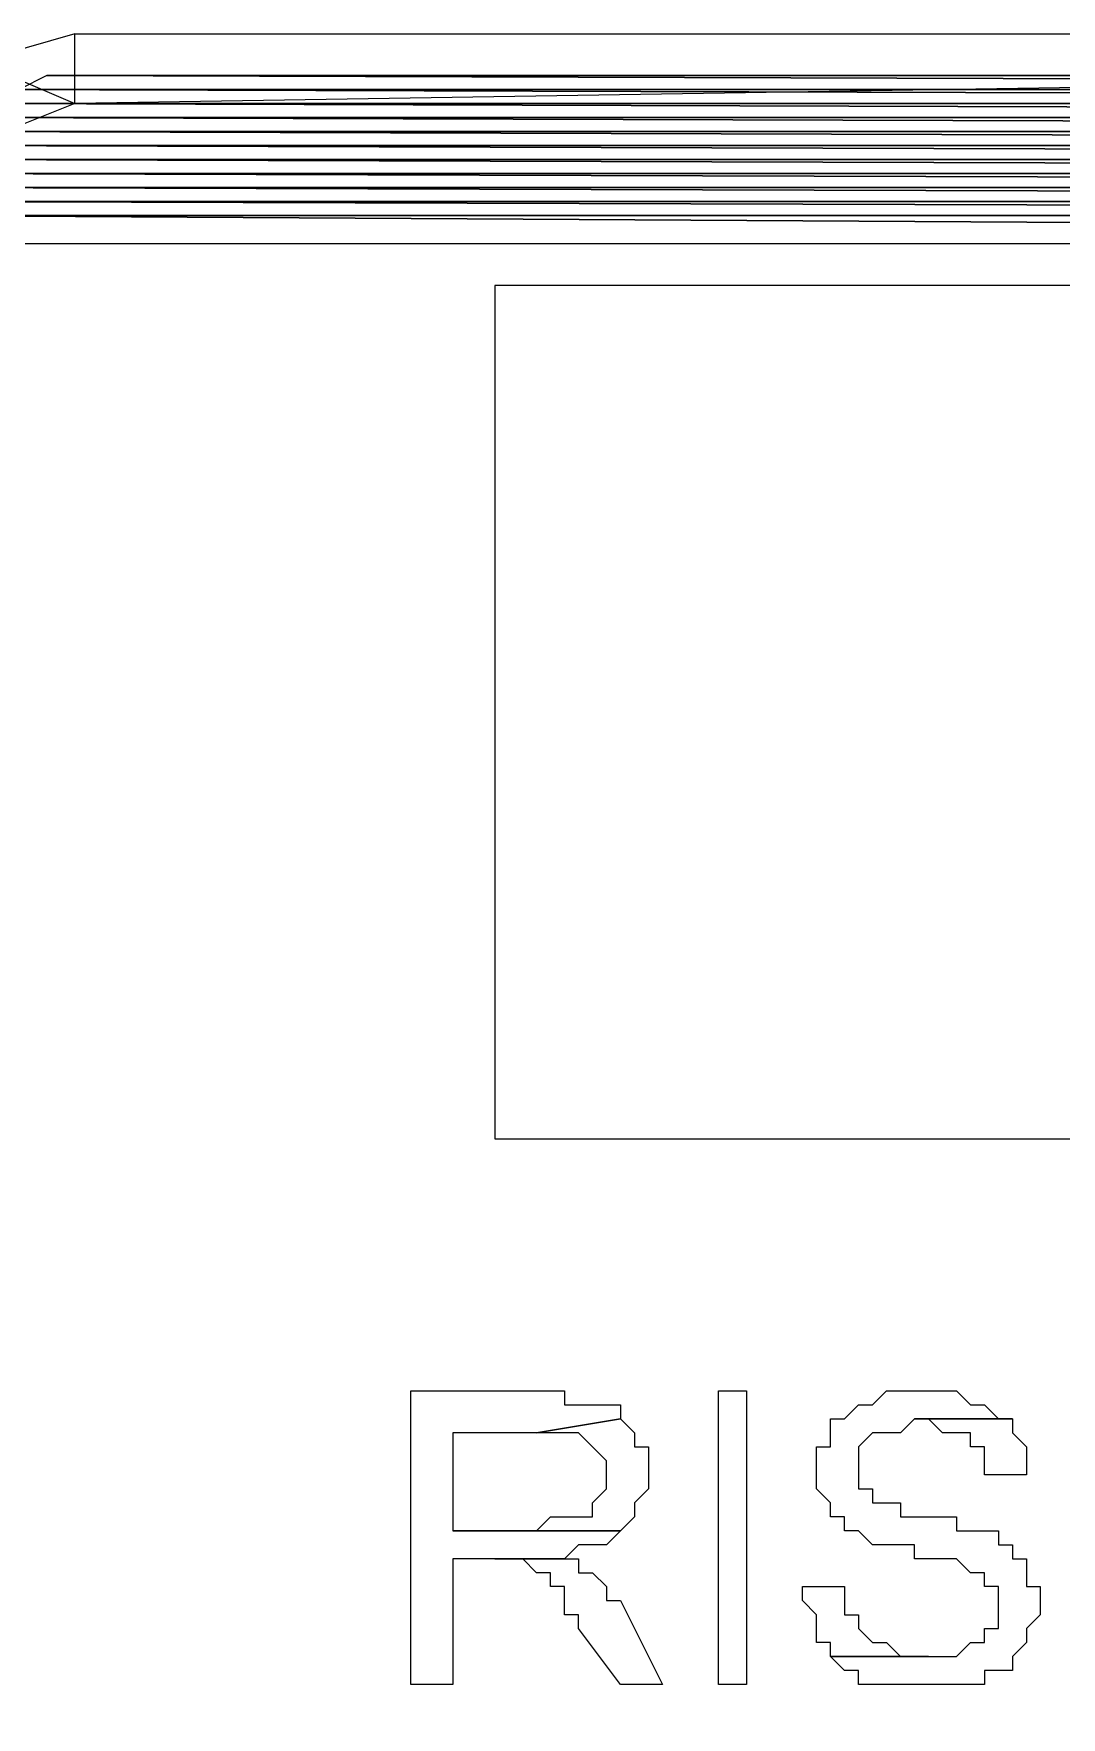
# Model space of a CAD drawing. Header units: millimetres. Extents: x 3165 to 8716, y -1118 to 2802.
# Drawn here: x 4577.05 to 4602.86, y -427.97 to -385.69 of the extents above; entities that cross this region are included whole.
import ezdxf

# ---------------------------------------------------------------- set-up
doc = ezdxf.new("R2010")
doc.units = ezdxf.units.MM
doc.layers.add('Camada 1', color=7, linetype='Continuous')

msp = doc.modelspace()

# ---------------------------------------------------------------- linework, layer by layer
at = {"layer": 'Camada 1'}
for points, knots in [([(4578.09, -385.686), (4578.09, -385.686), (4578.09, -387.444), (4578.09, -387.444), (4578.09, -387.444), (4578.09, -387.444), (4575.632, -386.39), (4575.632, -386.39), (4575.632, -386.39), (4575.632, -386.39), (4578.09, -385.686), (4578.09, -385.686)], [0, 0, 0, 0, 0.25, 0.25, 0.25, 0.25, 0.5, 0.5, 0.5, 0.5, 1, 1, 1, 1]), ([(4578.09, -385.686), (4578.09, -385.686), (4578.09, -387.444), (4578.09, -387.444), (4578.09, -387.444), (4578.09, -387.444), (4688.077, -385.686), (4688.077, -385.686), (4688.077, -385.686), (4688.077, -385.686), (4578.09, -385.686), (4578.09, -385.686)], [0, 0, 0, 0, 0.25, 0.25, 0.25, 0.25, 0.5, 0.5, 0.5, 0.5, 1, 1, 1, 1]), ([(4578.09, -387.444), (4578.09, -387.444), (4688.077, -385.686), (4688.077, -385.686), (4688.077, -385.686), (4688.077, -385.686), (4688.077, -387.444), (4688.077, -387.444), (4688.077, -387.444), (4688.077, -387.444), (4578.09, -387.444), (4578.09, -387.444)], [0, 0, 0, 0, 0.25, 0.25, 0.25, 0.25, 0.5, 0.5, 0.5, 0.5, 1, 1, 1, 1]), ([(4578.09, -387.444), (4578.09, -387.444), (4575.632, -386.39), (4575.632, -386.39), (4575.632, -386.39), (4575.632, -386.39), (4576.334, -388.146), (4576.334, -388.146), (4576.334, -388.146), (4576.334, -388.146), (4578.09, -387.444), (4578.09, -387.444)], [0, 0, 0, 0, 0.25, 0.25, 0.25, 0.25, 0.5, 0.5, 0.5, 0.5, 1, 1, 1, 1]), ([(4589.686, -419.772), (4589.686, -419.772), (4586.524, -419.772), (4586.524, -419.772), (4586.524, -419.772), (4586.524, -419.772), (4586.524, -427.151), (4586.524, -427.151), (4586.524, -427.151), (4586.524, -427.151), (4587.578, -427.151), (4587.578, -427.151), (4587.578, -427.151), (4587.578, -427.151), (4587.578, -423.989), (4587.578, -423.989), (4587.578, -423.989), (4587.578, -423.989), (4590.39, -423.989), (4590.39, -423.989), (4590.39, -423.989), (4590.39, -423.989), (4590.74, -423.637), (4590.74, -423.637), (4590.74, -423.637), (4590.74, -423.637), (4591.444, -423.637), (4591.444, -423.637), (4591.444, -423.637), (4591.444, -423.637), (4591.795, -423.286), (4591.795, -423.286), (4591.795, -423.286), (4591.795, -423.286), (4587.578, -423.286), (4587.578, -423.286), (4587.578, -423.286), (4587.578, -423.286), (4587.578, -420.826), (4587.578, -420.826), (4587.578, -420.826), (4587.578, -420.826), (4589.686, -420.826), (4589.686, -420.826), (4589.686, -420.826), (4589.686, -420.826), (4591.795, -420.474), (4591.795, -420.474), (4591.795, -420.474), (4591.795, -420.474), (4591.795, -420.124), (4591.795, -420.124), (4591.795, -420.124), (4591.795, -420.124), (4590.39, -420.124), (4590.39, -420.124), (4590.39, -420.124), (4590.39, -420.124), (4590.39, -419.772), (4590.39, -419.772), (4590.39, -419.772), (4590.39, -419.772), (4590.038, -419.772), (4590.038, -419.772), (4590.038, -419.772), (4590.038, -419.772), (4589.686, -419.772), (4589.686, -419.772)], [0, 0, 0, 0, 0.055556, 0.055556, 0.055556, 0.055556, 0.111111, 0.111111, 0.111111, 0.111111, 0.166667, 0.166667, 0.166667, 0.166667, 0.222222, 0.222222, 0.222222, 0.222222, 0.277778, 0.277778, 0.277778, 0.277778, 0.333333, 0.333333, 0.333333, 0.333333, 0.388889, 0.388889, 0.388889, 0.388889, 0.444444, 0.444444, 0.444444, 0.444444, 0.5, 0.5, 0.5, 0.5, 0.555556, 0.555556, 0.555556, 0.555556, 0.611111, 0.611111, 0.611111, 0.611111, 0.666667, 0.666667, 0.666667, 0.666667, 0.722222, 0.722222, 0.722222, 0.722222, 0.777778, 0.777778, 0.777778, 0.777778, 0.833333, 0.833333, 0.833333, 0.833333, 0.888889, 0.888889, 0.888889, 0.888889, 1, 1, 1, 1]), ([(4594.957, -427.151), (4594.957, -427.151), (4594.957, -419.772), (4594.957, -419.772), (4594.957, -419.772), (4594.957, -419.772), (4594.255, -419.772), (4594.255, -419.772), (4594.255, -419.772), (4594.255, -419.772), (4594.255, -427.151), (4594.255, -427.151), (4594.255, -427.151), (4594.255, -427.151), (4594.957, -427.151), (4594.957, -427.151)], [0, 0, 0, 0, 0.2, 0.2, 0.2, 0.2, 0.4, 0.4, 0.4, 0.4, 0.6, 0.6, 0.6, 0.6, 1, 1, 1, 1]), ([(4599.174, -419.772), (4599.174, -419.772), (4598.472, -419.772), (4598.472, -419.772), (4598.472, -419.772), (4598.472, -419.772), (4598.12, -420.124), (4598.12, -420.124), (4598.12, -420.124), (4598.12, -420.124), (4597.769, -420.124), (4597.769, -420.124), (4597.769, -420.124), (4597.769, -420.124), (4597.417, -420.474), (4597.417, -420.474), (4597.417, -420.474), (4597.417, -420.474), (4597.065, -420.474), (4597.065, -420.474), (4597.065, -420.474), (4597.065, -420.474), (4597.065, -421.178), (4597.065, -421.178), (4597.065, -421.178), (4597.065, -421.178), (4596.715, -421.178), (4596.715, -421.178), (4596.715, -421.178), (4596.715, -421.178), (4596.715, -422.232), (4596.715, -422.232), (4596.715, -422.232), (4596.715, -422.232), (4597.065, -422.582), (4597.065, -422.582), (4597.065, -422.582), (4597.065, -422.582), (4597.065, -422.934), (4597.065, -422.934), (4597.065, -422.934), (4597.065, -422.934), (4597.417, -422.934), (4597.417, -422.934), (4597.417, -422.934), (4597.417, -422.934), (4597.417, -423.286), (4597.417, -423.286), (4597.417, -423.286), (4597.417, -423.286), (4597.769, -423.286), (4597.769, -423.286), (4597.769, -423.286), (4597.769, -423.286), (4598.12, -423.637), (4598.12, -423.637), (4598.12, -423.637), (4598.12, -423.637), (4599.174, -423.637), (4599.174, -423.637), (4599.174, -423.637), (4599.174, -423.637), (4599.174, -423.989), (4599.174, -423.989), (4599.174, -423.989), (4599.174, -423.989), (4600.228, -423.989), (4600.228, -423.989), (4600.228, -423.989), (4600.228, -423.989), (4600.58, -424.341), (4600.58, -424.341), (4600.58, -424.341), (4600.58, -424.341), (4600.932, -424.341), (4600.932, -424.341), (4600.932, -424.341), (4600.932, -424.341), (4600.932, -424.691), (4600.932, -424.691), (4600.932, -424.691), (4600.932, -424.691), (4601.282, -424.691), (4601.282, -424.691), (4601.282, -424.691), (4601.282, -424.691), (4601.282, -425.745), (4601.282, -425.745), (4601.282, -425.745), (4601.282, -425.745), (4600.932, -425.745), (4600.932, -425.745), (4600.932, -425.745), (4600.932, -425.745), (4600.932, -426.097), (4600.932, -426.097), (4600.932, -426.097), (4600.932, -426.097), (4600.58, -426.097), (4600.58, -426.097), (4600.58, -426.097), (4600.58, -426.097), (4600.228, -426.449), (4600.228, -426.449), (4600.228, -426.449), (4600.228, -426.449), (4597.065, -426.449), (4597.065, -426.449), (4597.065, -426.449), (4597.065, -426.449), (4597.417, -426.799), (4597.417, -426.799), (4597.417, -426.799), (4597.417, -426.799), (4597.769, -426.799), (4597.769, -426.799), (4597.769, -426.799), (4597.769, -426.799), (4597.769, -427.151), (4597.769, -427.151), (4597.769, -427.151), (4597.769, -427.151), (4598.12, -427.151), (4598.12, -427.151), (4598.12, -427.151), (4598.94, -427.151), (4599.76, -427.151), (4600.58, -427.151), (4600.58, -427.151), (4600.58, -427.151), (4600.932, -427.151), (4600.932, -427.151), (4600.932, -427.151), (4600.932, -427.151), (4600.932, -426.799), (4600.932, -426.799), (4600.932, -426.799), (4600.932, -426.799), (4601.634, -426.799), (4601.634, -426.799), (4601.634, -426.799), (4601.634, -426.799), (4601.634, -426.449), (4601.634, -426.449), (4601.634, -426.449), (4601.634, -426.449), (4601.986, -426.097), (4601.986, -426.097), (4601.986, -426.097), (4601.986, -426.097), (4601.986, -425.745), (4601.986, -425.745), (4601.986, -425.745), (4601.986, -425.745), (4602.336, -425.395), (4602.336, -425.395), (4602.336, -425.395), (4602.336, -425.395), (4602.336, -424.691), (4602.336, -424.691), (4602.336, -424.691), (4602.336, -424.691), (4601.986, -424.691), (4601.986, -424.691), (4601.986, -424.691), (4601.986, -424.691), (4601.986, -423.989), (4601.986, -423.989), (4601.986, -423.989), (4601.986, -423.989), (4601.634, -423.989), (4601.634, -423.989), (4601.634, -423.989), (4601.634, -423.989), (4601.634, -423.637), (4601.634, -423.637), (4601.634, -423.637), (4601.634, -423.637), (4601.282, -423.637), (4601.282, -423.637), (4601.282, -423.637), (4601.282, -423.637), (4601.282, -423.286), (4601.282, -423.286), (4601.282, -423.286), (4601.282, -423.286), (4600.228, -423.286), (4600.228, -423.286), (4600.228, -423.286), (4600.228, -423.286), (4600.228, -422.934), (4600.228, -422.934), (4600.228, -422.934), (4600.228, -422.934), (4598.824, -422.934), (4598.824, -422.934), (4598.824, -422.934), (4598.824, -422.934), (4598.824, -422.582), (4598.824, -422.582), (4598.824, -422.582), (4598.824, -422.582), (4598.12, -422.582), (4598.12, -422.582), (4598.12, -422.582), (4598.12, -422.582), (4598.12, -422.232), (4598.12, -422.232), (4598.12, -422.232), (4598.12, -422.232), (4597.769, -422.232), (4597.769, -422.232), (4597.769, -422.232), (4597.769, -422.232), (4597.769, -421.178), (4597.769, -421.178), (4597.769, -421.178), (4597.769, -421.178), (4598.12, -420.826), (4598.12, -420.826), (4598.12, -420.826), (4598.12, -420.826), (4598.824, -420.826), (4598.824, -420.826), (4598.824, -420.826), (4598.824, -420.826), (4599.174, -420.474), (4599.174, -420.474), (4599.174, -420.474), (4599.174, -420.474), (4601.634, -420.474), (4601.634, -420.474), (4601.634, -420.474), (4601.634, -420.474), (4601.282, -420.474), (4601.282, -420.474), (4601.282, -420.474), (4601.282, -420.474), (4600.932, -420.124), (4600.932, -420.124), (4600.932, -420.124), (4600.932, -420.124), (4600.58, -420.124), (4600.58, -420.124), (4600.58, -420.124), (4600.58, -420.124), (4600.228, -419.772), (4600.228, -419.772), (4600.228, -419.772), (4600.228, -419.772), (4599.526, -419.772), (4599.526, -419.772), (4599.526, -419.772), (4599.526, -419.772), (4599.174, -419.772), (4599.174, -419.772)], [0, 0, 0, 0, 0.015385, 0.015385, 0.015385, 0.015385, 0.030769, 0.030769, 0.030769, 0.030769, 0.046154, 0.046154, 0.046154, 0.046154, 0.061538, 0.061538, 0.061538, 0.061538, 0.076923, 0.076923, 0.076923, 0.076923, 0.092308, 0.092308, 0.092308, 0.092308, 0.107692, 0.107692, 0.107692, 0.107692, 0.123077, 0.123077, 0.123077, 0.123077, 0.138462, 0.138462, 0.138462, 0.138462, 0.153846, 0.153846, 0.153846, 0.153846, 0.169231, 0.169231, 0.169231, 0.169231, 0.184615, 0.184615, 0.184615, 0.184615, 0.2, 0.2, 0.2, 0.2, 0.215385, 0.215385, 0.215385, 0.215385, 0.230769, 0.230769, 0.230769, 0.230769, 0.246154, 0.246154, 0.246154, 0.246154, 0.261538, 0.261538, 0.261538, 0.261538, 0.276923, 0.276923, 0.276923, 0.276923, 0.292308, 0.292308, 0.292308, 0.292308, 0.307692, 0.307692, 0.307692, 0.307692, 0.323077, 0.323077, 0.323077, 0.323077, 0.338462, 0.338462, 0.338462, 0.338462, 0.353846, 0.353846, 0.353846, 0.353846, 0.369231, 0.369231, 0.369231, 0.369231, 0.384615, 0.384615, 0.384615, 0.384615, 0.4, 0.4, 0.4, 0.4, 0.415385, 0.415385, 0.415385, 0.415385, 0.430769, 0.430769, 0.430769, 0.430769, 0.446154, 0.446154, 0.446154, 0.446154, 0.461538, 0.461538, 0.461538, 0.461538, 0.476923, 0.476923, 0.476923, 0.476923, 0.492308, 0.492308, 0.492308, 0.492308, 0.507692, 0.507692, 0.507692, 0.507692, 0.523077, 0.523077, 0.523077, 0.523077, 0.538462, 0.538462, 0.538462, 0.538462, 0.553846, 0.553846, 0.553846, 0.553846, 0.569231, 0.569231, 0.569231, 0.569231, 0.584615, 0.584615, 0.584615, 0.584615, 0.6, 0.6, 0.6, 0.6, 0.615385, 0.615385, 0.615385, 0.615385, 0.630769, 0.630769, 0.630769, 0.630769, 0.646154, 0.646154, 0.646154, 0.646154, 0.661538, 0.661538, 0.661538, 0.661538, 0.676923, 0.676923, 0.676923, 0.676923, 0.692308, 0.692308, 0.692308, 0.692308, 0.707692, 0.707692, 0.707692, 0.707692, 0.723077, 0.723077, 0.723077, 0.723077, 0.738462, 0.738462, 0.738462, 0.738462, 0.753846, 0.753846, 0.753846, 0.753846, 0.769231, 0.769231, 0.769231, 0.769231, 0.784615, 0.784615, 0.784615, 0.784615, 0.8, 0.8, 0.8, 0.8, 0.815385, 0.815385, 0.815385, 0.815385, 0.830769, 0.830769, 0.830769, 0.830769, 0.846154, 0.846154, 0.846154, 0.846154, 0.861538, 0.861538, 0.861538, 0.861538, 0.876923, 0.876923, 0.876923, 0.876923, 0.892308, 0.892308, 0.892308, 0.892308, 0.907692, 0.907692, 0.907692, 0.907692, 0.923077, 0.923077, 0.923077, 0.923077, 0.938462, 0.938462, 0.938462, 0.938462, 0.953846, 0.953846, 0.953846, 0.953846, 0.969231, 0.969231, 0.969231, 0.969231, 1, 1, 1, 1]), ([(4591.795, -420.474), (4591.795, -420.474), (4589.686, -420.826), (4589.686, -420.826), (4589.686, -420.826), (4589.686, -420.826), (4590.74, -420.826), (4590.74, -420.826), (4590.74, -420.826), (4590.74, -420.826), (4591.444, -421.528), (4591.444, -421.528), (4591.444, -421.528), (4591.444, -421.528), (4591.444, -422.232), (4591.444, -422.232), (4591.444, -422.232), (4591.444, -422.232), (4591.092, -422.582), (4591.092, -422.582), (4591.092, -422.582), (4591.092, -422.582), (4591.092, -422.934), (4591.092, -422.934), (4591.092, -422.934), (4591.092, -422.934), (4590.038, -422.934), (4590.038, -422.934), (4590.038, -422.934), (4590.038, -422.934), (4589.686, -423.286), (4589.686, -423.286), (4589.686, -423.286), (4589.686, -423.286), (4587.578, -423.286), (4587.578, -423.286), (4587.578, -423.286), (4587.578, -423.286), (4591.795, -423.286), (4591.795, -423.286), (4591.795, -423.286), (4591.795, -423.286), (4592.147, -422.934), (4592.147, -422.934), (4592.147, -422.934), (4592.147, -422.934), (4592.147, -422.582), (4592.147, -422.582), (4592.147, -422.582), (4592.147, -422.582), (4592.498, -422.232), (4592.498, -422.232), (4592.498, -422.232), (4592.498, -422.232), (4592.498, -421.178), (4592.498, -421.178), (4592.498, -421.178), (4592.498, -421.178), (4592.147, -421.178), (4592.147, -421.178), (4592.147, -421.178), (4592.147, -421.178), (4592.147, -420.826), (4592.147, -420.826), (4592.147, -420.826), (4592.147, -420.826), (4591.795, -420.474), (4591.795, -420.474)], [0, 0, 0, 0, 0.055556, 0.055556, 0.055556, 0.055556, 0.111111, 0.111111, 0.111111, 0.111111, 0.166667, 0.166667, 0.166667, 0.166667, 0.222222, 0.222222, 0.222222, 0.222222, 0.277778, 0.277778, 0.277778, 0.277778, 0.333333, 0.333333, 0.333333, 0.333333, 0.388889, 0.388889, 0.388889, 0.388889, 0.444444, 0.444444, 0.444444, 0.444444, 0.5, 0.5, 0.5, 0.5, 0.555556, 0.555556, 0.555556, 0.555556, 0.611111, 0.611111, 0.611111, 0.611111, 0.666667, 0.666667, 0.666667, 0.666667, 0.722222, 0.722222, 0.722222, 0.722222, 0.777778, 0.777778, 0.777778, 0.777778, 0.833333, 0.833333, 0.833333, 0.833333, 0.888889, 0.888889, 0.888889, 0.888889, 1, 1, 1, 1]), ([(4601.634, -420.474), (4601.634, -420.474), (4599.174, -420.474), (4599.174, -420.474), (4599.174, -420.474), (4599.174, -420.474), (4599.526, -420.474), (4599.526, -420.474), (4599.526, -420.474), (4599.526, -420.474), (4599.878, -420.826), (4599.878, -420.826), (4599.878, -420.826), (4599.878, -420.826), (4600.58, -420.826), (4600.58, -420.826), (4600.58, -420.826), (4600.58, -420.826), (4600.58, -421.178), (4600.58, -421.178), (4600.58, -421.178), (4600.58, -421.178), (4600.932, -421.178), (4600.932, -421.178), (4600.932, -421.178), (4600.932, -421.178), (4600.932, -421.88), (4600.932, -421.88), (4600.932, -421.88), (4600.932, -421.88), (4601.986, -421.88), (4601.986, -421.88), (4601.986, -421.88), (4601.986, -421.88), (4601.986, -421.178), (4601.986, -421.178), (4601.986, -421.178), (4601.986, -421.178), (4601.634, -420.826), (4601.634, -420.826), (4601.634, -420.826), (4601.634, -420.826), (4601.634, -420.474), (4601.634, -420.474)], [0, 0, 0, 0, 0.083333, 0.083333, 0.083333, 0.083333, 0.166667, 0.166667, 0.166667, 0.166667, 0.25, 0.25, 0.25, 0.25, 0.333333, 0.333333, 0.333333, 0.333333, 0.416667, 0.416667, 0.416667, 0.416667, 0.5, 0.5, 0.5, 0.5, 0.583333, 0.583333, 0.583333, 0.583333, 0.666667, 0.666667, 0.666667, 0.666667, 0.75, 0.75, 0.75, 0.75, 0.833333, 0.833333, 0.833333, 0.833333, 1, 1, 1, 1]), ([(4590.39, -423.989), (4590.39, -423.989), (4588.632, -423.989), (4588.632, -423.989), (4588.632, -423.989), (4588.632, -423.989), (4589.336, -423.989), (4589.336, -423.989), (4589.336, -423.989), (4589.336, -423.989), (4589.686, -424.341), (4589.686, -424.341), (4589.686, -424.341), (4589.686, -424.341), (4590.038, -424.341), (4590.038, -424.341), (4590.038, -424.341), (4590.038, -424.341), (4590.038, -424.691), (4590.038, -424.691), (4590.038, -424.691), (4590.038, -424.691), (4590.39, -424.691), (4590.39, -424.691), (4590.39, -424.691), (4590.39, -424.691), (4590.39, -425.395), (4590.39, -425.395), (4590.39, -425.395), (4590.39, -425.395), (4590.74, -425.395), (4590.74, -425.395), (4590.74, -425.395), (4590.74, -425.395), (4590.74, -425.745), (4590.74, -425.745), (4590.74, -425.745), (4590.74, -425.745), (4591.795, -427.151), (4591.795, -427.151), (4591.795, -427.151), (4591.795, -427.151), (4592.849, -427.151), (4592.849, -427.151), (4592.849, -427.151), (4592.849, -427.151), (4591.795, -425.043), (4591.795, -425.043), (4591.795, -425.043), (4591.795, -425.043), (4591.444, -425.043), (4591.444, -425.043), (4591.444, -425.043), (4591.444, -425.043), (4591.444, -424.691), (4591.444, -424.691), (4591.444, -424.691), (4591.444, -424.691), (4591.092, -424.341), (4591.092, -424.341), (4591.092, -424.341), (4591.092, -424.341), (4590.74, -424.341), (4590.74, -424.341), (4590.74, -424.341), (4590.74, -424.341), (4590.74, -423.989), (4590.74, -423.989), (4590.74, -423.989), (4590.74, -423.989), (4590.39, -423.989), (4590.39, -423.989)], [0, 0, 0, 0, 0.052632, 0.052632, 0.052632, 0.052632, 0.105263, 0.105263, 0.105263, 0.105263, 0.157895, 0.157895, 0.157895, 0.157895, 0.210526, 0.210526, 0.210526, 0.210526, 0.263158, 0.263158, 0.263158, 0.263158, 0.315789, 0.315789, 0.315789, 0.315789, 0.368421, 0.368421, 0.368421, 0.368421, 0.421053, 0.421053, 0.421053, 0.421053, 0.473684, 0.473684, 0.473684, 0.473684, 0.526316, 0.526316, 0.526316, 0.526316, 0.578947, 0.578947, 0.578947, 0.578947, 0.631579, 0.631579, 0.631579, 0.631579, 0.684211, 0.684211, 0.684211, 0.684211, 0.736842, 0.736842, 0.736842, 0.736842, 0.789474, 0.789474, 0.789474, 0.789474, 0.842105, 0.842105, 0.842105, 0.842105, 0.894737, 0.894737, 0.894737, 0.894737, 1, 1, 1, 1]), ([(4597.417, -424.691), (4597.417, -424.691), (4596.363, -424.691), (4596.363, -424.691), (4596.363, -424.691), (4596.363, -424.691), (4596.363, -425.043), (4596.363, -425.043), (4596.363, -425.043), (4596.363, -425.043), (4596.715, -425.395), (4596.715, -425.395), (4596.715, -425.395), (4596.715, -425.395), (4596.715, -426.097), (4596.715, -426.097), (4596.715, -426.097), (4596.715, -426.097), (4597.065, -426.097), (4597.065, -426.097), (4597.065, -426.097), (4597.065, -426.097), (4597.065, -426.449), (4597.065, -426.449), (4597.065, -426.449), (4597.065, -426.449), (4599.526, -426.449), (4599.526, -426.449), (4599.526, -426.449), (4599.526, -426.449), (4598.824, -426.449), (4598.824, -426.449), (4598.824, -426.449), (4598.824, -426.449), (4598.472, -426.097), (4598.472, -426.097), (4598.472, -426.097), (4598.472, -426.097), (4598.12, -426.097), (4598.12, -426.097), (4598.12, -426.097), (4598.12, -426.097), (4597.769, -425.745), (4597.769, -425.745), (4597.769, -425.745), (4597.769, -425.745), (4597.769, -425.395), (4597.769, -425.395), (4597.769, -425.395), (4597.769, -425.395), (4597.417, -425.395), (4597.417, -425.395), (4597.417, -425.395), (4597.417, -425.395), (4597.417, -425.043), (4597.417, -425.043), (4597.417, -425.043), (4597.417, -425.043), (4597.417, -424.691), (4597.417, -424.691)], [0, 0, 0, 0, 0.0625, 0.0625, 0.0625, 0.0625, 0.125, 0.125, 0.125, 0.125, 0.1875, 0.1875, 0.1875, 0.1875, 0.25, 0.25, 0.25, 0.25, 0.3125, 0.3125, 0.3125, 0.3125, 0.375, 0.375, 0.375, 0.375, 0.4375, 0.4375, 0.4375, 0.4375, 0.5, 0.5, 0.5, 0.5, 0.5625, 0.5625, 0.5625, 0.5625, 0.625, 0.625, 0.625, 0.625, 0.6875, 0.6875, 0.6875, 0.6875, 0.75, 0.75, 0.75, 0.75, 0.8125, 0.8125, 0.8125, 0.8125, 0.875, 0.875, 0.875, 0.875, 1, 1, 1, 1])]:
    msp.add_open_spline(points, degree=3, knots=knots, dxfattribs=at)
at = {"layer": 'Camada 1', "color": 2}
for points in [[(4577.388, -386.74), (4577.388, -386.74), (4689.483, -387.092), (4689.483, -387.092), (4689.483, -387.092), (4689.483, -387.092), (4576.686, -387.092), (4576.686, -387.092), (4576.686, -387.092), (4576.686, -387.092), (4577.388, -386.74), (4577.388, -386.74)], [(4578.09, -386.74), (4578.09, -386.74), (4688.779, -386.74), (4688.779, -386.74), (4688.779, -386.74), (4688.779, -386.74), (4577.388, -386.74), (4577.388, -386.74), (4577.388, -386.74), (4577.388, -386.74), (4578.09, -386.74), (4578.09, -386.74)], [(4577.388, -386.74), (4577.388, -386.74), (4688.779, -386.74), (4688.779, -386.74), (4688.779, -386.74), (4688.779, -386.74), (4689.483, -387.092), (4689.483, -387.092), (4689.483, -387.092), (4689.483, -387.092), (4577.388, -386.74), (4577.388, -386.74)], [(4575.982, -387.092), (4575.982, -387.092), (4690.185, -387.444), (4690.185, -387.444), (4690.185, -387.444), (4690.185, -387.444), (4575.632, -387.444), (4575.632, -387.444), (4575.632, -387.444), (4575.632, -387.444), (4575.982, -387.092), (4575.982, -387.092)], [(4576.334, -387.092), (4576.334, -387.092), (4689.833, -387.092), (4689.833, -387.092), (4689.833, -387.092), (4689.833, -387.092), (4575.982, -387.092), (4575.982, -387.092), (4575.982, -387.092), (4575.982, -387.092), (4576.334, -387.092), (4576.334, -387.092)], [(4575.982, -387.092), (4575.982, -387.092), (4689.833, -387.092), (4689.833, -387.092), (4689.833, -387.092), (4689.833, -387.092), (4690.185, -387.444), (4690.185, -387.444), (4690.185, -387.444), (4690.185, -387.444), (4575.982, -387.092), (4575.982, -387.092)], [(4576.686, -387.092), (4576.686, -387.092), (4689.483, -387.092), (4689.483, -387.092), (4689.483, -387.092), (4689.483, -387.092), (4576.334, -387.092), (4576.334, -387.092), (4576.334, -387.092), (4576.334, -387.092), (4576.686, -387.092), (4576.686, -387.092)], [(4575.632, -387.444), (4575.632, -387.444), (4690.537, -387.794), (4690.537, -387.794), (4690.537, -387.794), (4690.537, -387.794), (4575.632, -387.794), (4575.632, -387.794), (4575.632, -387.794), (4575.632, -387.794), (4575.632, -387.444), (4575.632, -387.444)], [(4575.632, -387.444), (4575.632, -387.444), (4690.185, -387.444), (4690.185, -387.444), (4690.185, -387.444), (4690.185, -387.444), (4690.537, -387.794), (4690.537, -387.794), (4690.537, -387.794), (4690.537, -387.794), (4575.632, -387.444), (4575.632, -387.444)], [(4574.928, -388.146), (4574.928, -388.146), (4691.24, -388.498), (4691.24, -388.498), (4691.24, -388.498), (4691.24, -388.498), (4574.577, -388.498), (4574.577, -388.498), (4574.577, -388.498), (4574.577, -388.498), (4574.928, -388.146), (4574.928, -388.146)], [(4575.28, -387.794), (4575.28, -387.794), (4691.24, -388.146), (4691.24, -388.146), (4691.24, -388.146), (4691.24, -388.146), (4574.928, -388.146), (4574.928, -388.146), (4574.928, -388.146), (4574.928, -388.146), (4575.28, -387.794), (4575.28, -387.794)], [(4574.928, -388.146), (4574.928, -388.146), (4691.24, -388.146), (4691.24, -388.146), (4691.24, -388.146), (4691.24, -388.146), (4691.24, -388.498), (4691.24, -388.498), (4691.24, -388.498), (4691.24, -388.498), (4574.928, -388.146), (4574.928, -388.146)], [(4575.632, -387.794), (4575.632, -387.794), (4690.888, -387.794), (4690.888, -387.794), (4690.888, -387.794), (4690.888, -387.794), (4575.28, -387.794), (4575.28, -387.794), (4575.28, -387.794), (4575.28, -387.794), (4575.632, -387.794), (4575.632, -387.794)], [(4575.28, -387.794), (4575.28, -387.794), (4690.888, -387.794), (4690.888, -387.794), (4690.888, -387.794), (4690.888, -387.794), (4691.24, -388.146), (4691.24, -388.146), (4691.24, -388.146), (4691.24, -388.146), (4575.28, -387.794), (4575.28, -387.794)], [(4574.577, -388.498), (4574.577, -388.498), (4691.592, -388.849), (4691.592, -388.849), (4691.592, -388.849), (4691.592, -388.849), (4574.577, -388.849), (4574.577, -388.849), (4574.577, -388.849), (4574.577, -388.849), (4574.577, -388.498), (4574.577, -388.498)], [(4574.577, -388.498), (4574.577, -388.498), (4691.24, -388.498), (4691.24, -388.498), (4691.24, -388.498), (4691.24, -388.498), (4691.592, -388.849), (4691.592, -388.849), (4691.592, -388.849), (4691.592, -388.849), (4574.577, -388.498), (4574.577, -388.498)], [(4574.577, -388.849), (4574.577, -388.849), (4691.592, -389.201), (4691.592, -389.201), (4691.592, -389.201), (4691.592, -389.201), (4574.225, -389.201), (4574.225, -389.201), (4574.225, -389.201), (4574.225, -389.201), (4574.577, -388.849), (4574.577, -388.849)], [(4574.577, -388.849), (4574.577, -388.849), (4691.592, -388.849), (4691.592, -388.849), (4691.592, -388.849), (4691.592, -388.849), (4691.592, -389.201), (4691.592, -389.201), (4691.592, -389.201), (4691.592, -389.201), (4574.577, -388.849), (4574.577, -388.849)], [(4574.225, -389.201), (4574.225, -389.201), (4691.942, -389.553), (4691.942, -389.553), (4691.942, -389.553), (4691.942, -389.553), (4574.225, -389.553), (4574.225, -389.553), (4574.225, -389.553), (4574.225, -389.553), (4574.225, -389.201), (4574.225, -389.201)], [(4574.225, -389.201), (4574.225, -389.201), (4691.592, -389.201), (4691.592, -389.201), (4691.592, -389.201), (4691.592, -389.201), (4691.942, -389.553), (4691.942, -389.553), (4691.942, -389.553), (4691.942, -389.553), (4574.225, -389.201), (4574.225, -389.201)], [(4574.225, -389.553), (4574.225, -389.553), (4691.942, -389.903), (4691.942, -389.903), (4691.942, -389.903), (4691.942, -389.903), (4573.874, -389.903), (4573.874, -389.903), (4573.874, -389.903), (4573.874, -389.903), (4574.225, -389.553), (4574.225, -389.553)], [(4574.225, -389.553), (4574.225, -389.553), (4691.942, -389.553), (4691.942, -389.553), (4691.942, -389.553), (4691.942, -389.553), (4691.942, -389.903), (4691.942, -389.903), (4691.942, -389.903), (4691.942, -389.903), (4574.225, -389.553), (4574.225, -389.553)], [(4573.874, -389.903), (4573.874, -389.903), (4691.942, -390.255), (4691.942, -390.255), (4691.942, -390.255), (4691.942, -390.255), (4573.874, -390.255), (4573.874, -390.255), (4573.874, -390.255), (4573.874, -390.255), (4573.874, -389.903), (4573.874, -389.903)], [(4573.874, -389.903), (4573.874, -389.903), (4691.942, -389.903), (4691.942, -389.903), (4691.942, -389.903), (4691.942, -389.903), (4691.942, -390.255), (4691.942, -390.255), (4691.942, -390.255), (4691.942, -390.255), (4573.874, -389.903), (4573.874, -389.903)], [(4573.874, -390.255), (4573.874, -390.255), (4691.942, -390.957), (4691.942, -390.957), (4691.942, -390.957), (4691.942, -390.957), (4573.874, -390.957), (4573.874, -390.957), (4573.874, -390.957), (4573.874, -390.957), (4573.874, -390.255), (4573.874, -390.255)], [(4573.874, -390.255), (4573.874, -390.255), (4691.942, -390.255), (4691.942, -390.255), (4691.942, -390.255), (4691.942, -390.255), (4691.942, -390.957), (4691.942, -390.957), (4691.942, -390.957), (4691.942, -390.957), (4573.874, -390.255), (4573.874, -390.255)]]:
    msp.add_open_spline(points, degree=3, knots=[0, 0, 0, 0, 0.25, 0.25, 0.25, 0.25, 0.5, 0.5, 0.5, 0.5, 1, 1, 1, 1], dxfattribs=at)
at = {"layer": 'Camada 1', "lineweight": 9}
for points in [[(4575.28, -465.804), (4575.28, -465.804), (4575.28, -387.794), (4575.28, -387.794), (4575.28, -387.794), (4575.28, -387.794), (4690.888, -387.794), (4690.888, -387.794), (4690.888, -387.794), (4690.888, -387.794), (4690.888, -465.804), (4690.888, -465.804), (4690.888, -465.804), (4690.888, -465.804), (4575.28, -465.804), (4575.28, -465.804)], [(4588.632, -413.447), (4588.632, -413.447), (4588.632, -392.011), (4588.632, -392.011), (4588.632, -392.011), (4588.632, -392.011), (4677.535, -392.011), (4677.535, -392.011), (4677.535, -392.011), (4677.535, -392.011), (4677.535, -413.447), (4677.535, -413.447), (4677.535, -413.447), (4677.535, -413.447), (4588.632, -413.447), (4588.632, -413.447)]]:
    msp.add_open_spline(points, degree=3, knots=[0, 0, 0, 0, 0.2, 0.2, 0.2, 0.2, 0.4, 0.4, 0.4, 0.4, 0.6, 0.6, 0.6, 0.6, 1, 1, 1, 1], dxfattribs=at)

doc.saveas('drawing.dxf')
